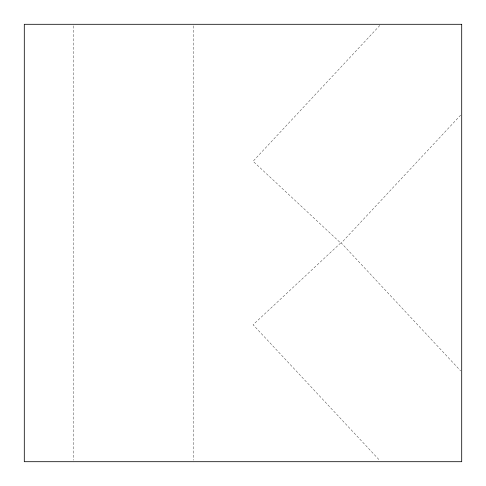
<?xml version="1.0" encoding="UTF-8"?>
<svg xmlns="http://www.w3.org/2000/svg" width="486" height="486" viewBox="0 0 486 486"><rect width="100%" height="100%" fill="white"/><g stroke="black" fill="none" stroke-linecap="round" stroke-linejoin="round"><path stroke-width="0.36" stroke-dasharray="2.43 1.82" d="M379.858 25.412L253.072 161.249L340.668 243L341.293 243M460.667 115.115L341.306 243L460.667 370.885M340.668 243L253.072 324.751L379.858 460.588M193.793 25.819L193.793 460.181M73.508 25.819L73.508 460.181"/><path stroke-width="0.73" d="M461.7 24.3L24.3 24.3L24.3 461.7L461.7 461.7L461.7 24.3"/></g></svg>
